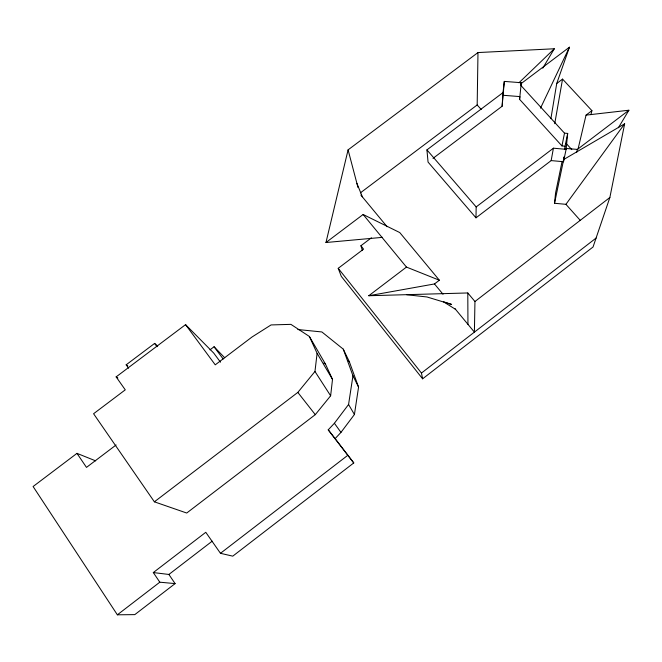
<?xml version="1.0" encoding="UTF-8"?>
<svg xmlns="http://www.w3.org/2000/svg" width="662" height="662" viewBox="0 0 662 662"><rect width="100%" height="100%" fill="white"/><g stroke="black" fill="none" stroke-linecap="round" stroke-linejoin="round"><path stroke-width="0.99" d="M481.208 109.478L477.178 104.96L477.989 52.555L554.301 48.773L542.757 68.178M567.69 133.426L566.109 149.331L553.415 148.197L551.165 160.593L475.986 217.823L476.168 206.941L426.932 149.893L503.012 92.597L504.303 81.409L521.275 82.709L519.604 99.358L561.955 145.93L565.058 146.194L567.69 133.426L564.504 133.161L520.961 85.53L521.275 82.709M368.767 295.732L434.487 283.948L439.369 280.225L406.46 267.084L368.767 295.732L467.794 292.96L474.952 301.508L474.397 332.125L454.827 308.5M432.998 158.359L502.127 106.234L503.012 92.597M502.127 106.234L504.303 81.409M563.867 157.506L563.668 159.534L624.647 123.811L609.859 197.508L593.044 246.992L422.613 378.813L341.286 276.352L338.208 268.317L363.537 249.152L360.939 245.718L371.399 237.807M551.165 160.593L563.511 161.718L563.999 156.869M564.769 149.107L565.058 146.194M580.317 220.429L565.927 204.318L554.533 203.275L555.559 193.064L562.121 161.263M519.604 99.358L519.91 96.594L503.393 95.303M330.636 395.793L332.506 379.4L325.489 364.117L309.377 336.462L290.916 324.363L271.056 324.934L252.048 336.983L215.249 364.836L185.559 324.645L116.14 376.885L125.267 389.844L93.582 413.733L154.378 501.821L186.717 513.033L315.286 414.652L330.636 395.793L314.963 371.481L317.098 353.334L309.377 336.462M153.311 572.564L168.884 574.459L175.107 583.611L159.807 582.188L153.311 572.564L205.783 532.298L220.471 553.308L232.767 556.154L353.765 462.937L335.096 438.649L340.963 432.394L354.427 414.503L358.564 387.096L349.321 361.692L343.28 349.155L321.873 331.952L297.834 329.535M353.765 462.937L328.228 429.837L334.401 423.266L348.568 404.49L352.954 375.759L343.28 349.155M550.9 118.664L556.725 83.495L569.444 47.192L520.473 84.091M554.739 123.662L562.551 79.101L591.919 110.662L590.943 114.667M561.955 145.93L564.504 133.161M554.533 203.275L563.461 160.535M563.511 161.718L566.109 149.331M576.701 152.392L577.396 149.413L628.9 110.231L586.044 115.122L578.091 148.9M382.595 237.344L325.969 242.515L348.088 149.86L477.989 52.555M540.506 108.171L569.444 47.192M618.374 127.758L628.9 110.231M565.927 204.318L624.647 123.811M154.378 501.821L297.826 392.401L314.963 371.481M518.942 82.783L554.301 48.773M422.613 378.813L421.454 373.054L596.081 238.072M474.952 301.508L609.859 197.508M168.884 574.459L212.196 541.185M95.684 460.868L76.982 453.354L33.1 486.52L117.364 614.808L159.807 582.188M175.107 583.611L134.808 614.617L117.364 614.808M220.471 553.308L347.807 455.299M476.168 206.941L553.415 148.197M116.098 444.972L86.482 467.397L76.982 453.354M586.044 115.122L591.919 110.662M325.969 242.515L363.132 214.488L399.765 232.569L439.369 280.225M556.725 83.495L562.551 79.101M209.97 349.842L214.066 346.747L224.708 357.761M128.56 368.18L126.169 364.812L154.602 343.421L157.705 346.06M360.376 192.865L477.178 104.96M564.785 148.346L577.396 149.413M406.7 294.747L426.973 296.965L451.608 304.437L443.474 301.781L455.655 309.411M323.826 363.016L325.489 364.117M116.14 376.885L117.853 378.027M126.169 364.812L127.783 365.962M347.749 360.426L349.321 361.692M185.559 324.645L213.727 353.069L220.487 362.188M566.209 143.489L571.786 149.595M475.986 217.823L428.057 162.082L426.932 149.893M360.848 195.042L387.088 226.718M434.487 283.948L443.019 294.242M363.132 214.488L406.46 267.084M338.208 268.317L421.454 373.054M297.826 392.401L315.286 414.652M328.228 429.837L335.096 438.649M214.066 346.747L223.168 359.003M154.602 343.421L156.977 346.698M334.401 423.266L340.963 432.394M317.098 353.334L332.506 379.4M348.568 404.49L354.427 414.503M352.954 375.759L358.564 387.096M356.901 183.366L362.362 196.788M360.939 245.718L362.346 250.468M348.088 149.86L357.993 187.528M467.794 292.96L467.951 324.339"/></g></svg>
